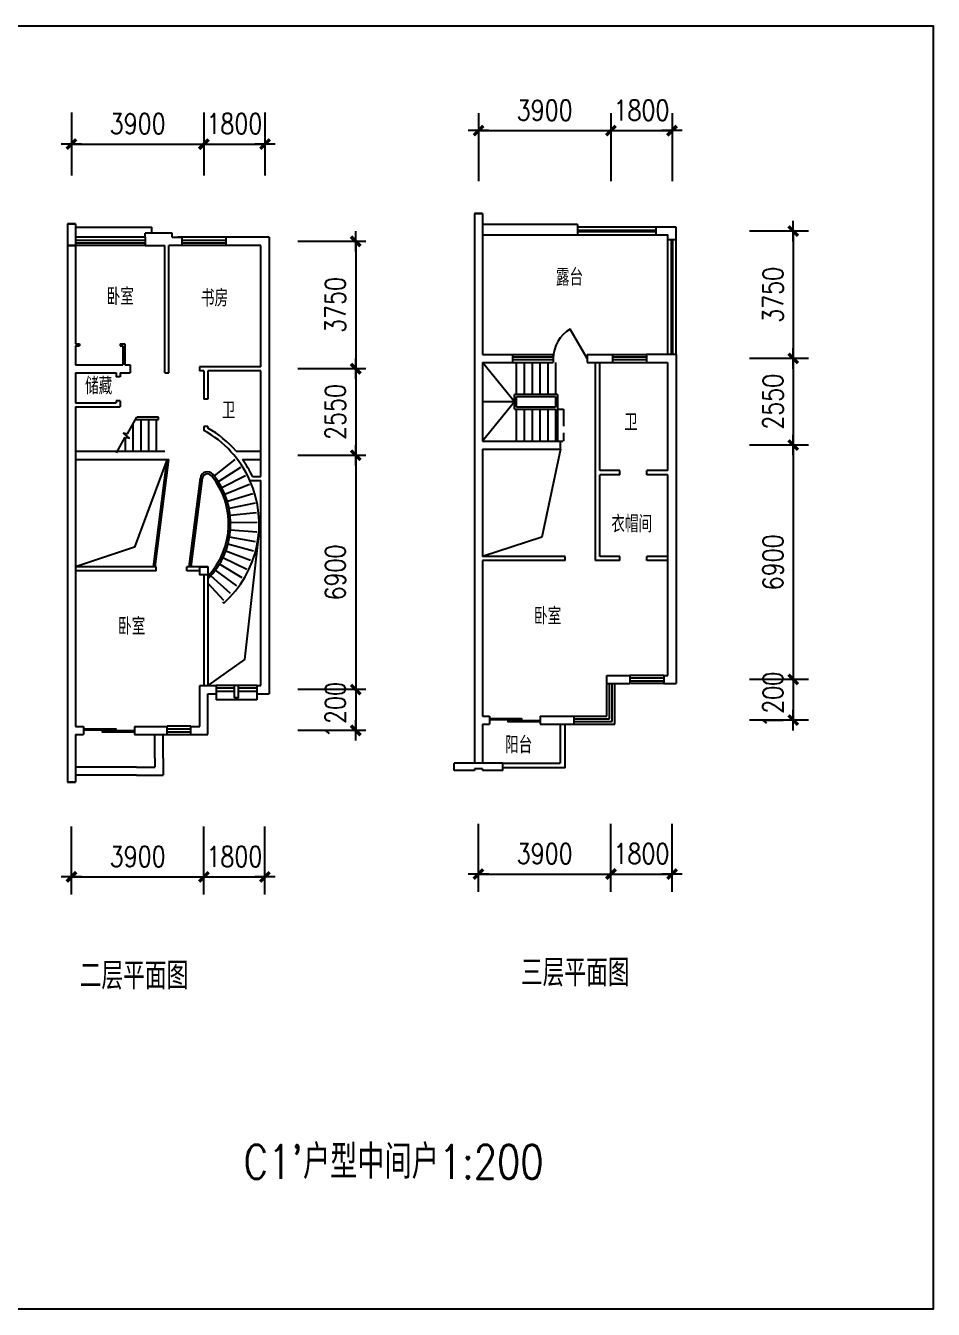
# Model space of a CAD drawing. Extents: x -144404 to 147451, y -180554 to 49126.
# Drawn here: x 75550 to 102280, y -61273 to -23473 of the extents above; entities that cross this region are included whole.
import ezdxf

# ---------------------------------------------------------------- set-up
doc = ezdxf.new("R2010")
doc.units = 0
doc.header["$LTSCALE"] = 2000
doc.header["$MEASUREMENT"] = 0
doc.linetypes.add('DASH', pattern=[0.35, 0.25, -0.1])
doc.layers.get('0').update_dxf_attribs({"color": 3, "linetype": 'CONTINUOUS'})
doc.layers.get('DEFPOINTS').update_dxf_attribs({"linetype": 'CONTINUOUS'})
for name, color, linetype in [('AXIS', 3, 'CONTINUOUS'), ('JIAJU', 6, 'CONTINUOUS'), ('OTHER', 7, 'CONTINUOUS'), ('PUB_TEXT', 7, 'CONTINUOUS'), ('PUB_TITLE', 4, 'CONTINUOUS'), ('STAIR', 6, 'CONTINUOUS'), ('WALL', 255, 'CONTINUOUS'), ('WINDOW', 4, 'CONTINUOUS')]:
    doc.layers.add(name, color=color, linetype=linetype)
doc.styles.add('-宋体', font='simplex.shx', dxfattribs={"width": 0.8, "bigfont": 'hztxt.shx'})
doc.styles.add('DIM_FONT', font='SIMPLEX.shx', dxfattribs={"width": 0.8})
doc.dimstyles.new('AXIS200', dxfattribs={"dimscale": 2, "dimtxt": 300, "dimasz": 1, "dimexe": 250, "dimexo": 300, "dimgap": 150, "dimtad": 1, "dimdec": 0, "dimzin": 0, "dimtxsty": 'DIM_FONT', "dimblk": '_DIMX', "dimcen": 0.09, "dimse1": 1, "dimse2": 1, "dimclrt": 7, "dimazin": 3, "dimtfac": 1, "dimtdec": 0, "dimtix": 1, "dimtmove": 0, "dimatfit": 3, "dimtolj": 1, "dimtzin": 0})

# ---------------------------------------------------------------- blocks, each defined once
blk = doc.blocks.new('_DIMX')
blk.add_line((-150, 0), (150, 0))
at = {"const_width": 50}
blk.add_lwpolyline([(-70, -70), (70, 70)], dxfattribs=at)
blk = doc.blocks.new('*D256')
at = {"color": 0, "linetype": 'BYBLOCK'}
blk.add_line((183611, 149833), (187507, 149833), dxfattribs=at)
at = {"layer": 'DEFPOINTS', "color": 0, "linetype": 'BYBLOCK'}
for p in [(183609, 155433), (187509, 155433), (187509, 149833)]:
    blk.add_point(p, dxfattribs=at)
at = {"color": 0, "linetype": 'BYBLOCK', "xscale": 2, "yscale": 2, "zscale": 2, "rotation": 180}
blk.add_blockref('_DIMX', (183609, 149833), dxfattribs=at)
at = {"color": 0, "linetype": 'BYBLOCK', "xscale": 2, "yscale": 2, "zscale": 2}
blk.add_blockref('_DIMX', (187509, 149833), dxfattribs=at)
at = {"color": 7, "linetype": 'BYBLOCK', "insert": (185559, 150433), "char_height": 600, "attachment_point": 5, "style": 'DIM_FONT'}
blk.add_mtext('\\A1;3900', dxfattribs=at)
blk = doc.blocks.new('*D258')
at = {"color": 0, "linetype": 'BYBLOCK'}
blk.add_line((183611, 170784), (187507, 170784), dxfattribs=at)
at = {"layer": 'DEFPOINTS', "color": 0, "linetype": 'BYBLOCK'}
for p in [(187509, 170784), (183609, 165184), (187509, 165184)]:
    blk.add_point(p, dxfattribs=at)
at = {"color": 0, "linetype": 'BYBLOCK', "xscale": 2, "yscale": 2, "zscale": 2, "rotation": 180}
blk.add_blockref('_DIMX', (183609, 170784), dxfattribs=at)
at = {"color": 0, "linetype": 'BYBLOCK', "xscale": 2, "yscale": 2, "zscale": 2}
blk.add_blockref('_DIMX', (187509, 170784), dxfattribs=at)
at = {"color": 7, "linetype": 'BYBLOCK', "insert": (185559, 171384), "char_height": 600, "attachment_point": 5, "style": 'DIM_FONT'}
blk.add_mtext('\\A1;3900', dxfattribs=at)
blk = doc.blocks.new('*D257')
at = {"color": 0, "linetype": 'BYBLOCK'}
for p, q in [((187507, 170784), (187505, 170784)), ((187509, 170784), (189309, 170784)), ((189311, 170784), (189313, 170784))]:
    blk.add_line(p, q, dxfattribs=at)
at = {"layer": 'DEFPOINTS', "color": 0, "linetype": 'BYBLOCK'}
for p in [(189309, 170784), (187509, 165184), (189309, 165184)]:
    blk.add_point(p, dxfattribs=at)
at = {"color": 0, "linetype": 'BYBLOCK', "xscale": 2, "yscale": 2, "zscale": 2}
blk.add_blockref('_DIMX', (187509, 170784), dxfattribs=at)
at = {"color": 0, "linetype": 'BYBLOCK', "xscale": 2, "yscale": 2, "zscale": 2, "rotation": 180}
blk.add_blockref('_DIMX', (189309, 170784), dxfattribs=at)
at = {"color": 7, "linetype": 'BYBLOCK', "insert": (188409, 171384), "char_height": 600, "attachment_point": 5, "style": 'DIM_FONT'}
blk.add_mtext('\\A1;1800', dxfattribs=at)
blk = doc.blocks.new('*D245')
at = {"color": 0, "linetype": 'BYBLOCK'}
for p, q in [((203413, 170385), (203411, 170385)), ((203415, 170385), (205215, 170385)), ((205217, 170385), (205219, 170385))]:
    blk.add_line(p, q, dxfattribs=at)
at = {"layer": 'DEFPOINTS', "color": 0, "linetype": 'BYBLOCK'}
for p in [(205215, 170385), (203415, 165345), (205215, 165345)]:
    blk.add_point(p, dxfattribs=at)
at = {"color": 0, "linetype": 'BYBLOCK', "xscale": 2, "yscale": 2, "zscale": 2}
blk.add_blockref('_DIMX', (203415, 170385), dxfattribs=at)
at = {"color": 0, "linetype": 'BYBLOCK', "xscale": 2, "yscale": 2, "zscale": 2, "rotation": 180}
blk.add_blockref('_DIMX', (205215, 170385), dxfattribs=at)
at = {"color": 7, "linetype": 'BYBLOCK', "insert": (204315, 170985), "char_height": 600, "attachment_point": 5, "style": 'DIM_FONT'}
blk.add_mtext('\\A1;1800', dxfattribs=at)
blk = doc.blocks.new('*D246')
at = {"color": 0, "linetype": 'BYBLOCK'}
blk.add_line((199517, 170385), (203413, 170385), dxfattribs=at)
at = {"layer": 'DEFPOINTS', "color": 0, "linetype": 'BYBLOCK'}
for p in [(203415, 170385), (199515, 165345), (203415, 165345)]:
    blk.add_point(p, dxfattribs=at)
at = {"color": 0, "linetype": 'BYBLOCK', "xscale": 2, "yscale": 2, "zscale": 2, "rotation": 180}
blk.add_blockref('_DIMX', (199515, 170385), dxfattribs=at)
at = {"color": 0, "linetype": 'BYBLOCK', "xscale": 2, "yscale": 2, "zscale": 2}
blk.add_blockref('_DIMX', (203415, 170385), dxfattribs=at)
at = {"color": 7, "linetype": 'BYBLOCK', "insert": (201465, 170985), "char_height": 600, "attachment_point": 5, "style": 'DIM_FONT'}
blk.add_mtext('\\A1;3900', dxfattribs=at)
blk = doc.blocks.new('*D255')
at = {"color": 0, "linetype": 'BYBLOCK'}
for p, q in [((187507, 149833), (187505, 149833)), ((187509, 149833), (189309, 149833)), ((189311, 149833), (189313, 149833))]:
    blk.add_line(p, q, dxfattribs=at)
at = {"layer": 'DEFPOINTS', "color": 0, "linetype": 'BYBLOCK'}
for p in [(187509, 155433), (189309, 155433), (189309, 149833)]:
    blk.add_point(p, dxfattribs=at)
at = {"color": 0, "linetype": 'BYBLOCK', "xscale": 2, "yscale": 2, "zscale": 2}
blk.add_blockref('_DIMX', (187509, 149833), dxfattribs=at)
at = {"color": 0, "linetype": 'BYBLOCK', "xscale": 2, "yscale": 2, "zscale": 2, "rotation": 180}
blk.add_blockref('_DIMX', (189309, 149833), dxfattribs=at)
at = {"color": 7, "linetype": 'BYBLOCK', "insert": (188409, 150433), "char_height": 600, "attachment_point": 5, "style": 'DIM_FONT'}
blk.add_mtext('\\A1;1800', dxfattribs=at)
blk = doc.blocks.new('*D243')
at = {"color": 0, "linetype": 'BYBLOCK'}
for p, q in [((203413, 149532), (203411, 149532)), ((203415, 149532), (205215, 149532)), ((205217, 149532), (205219, 149532))]:
    blk.add_line(p, q, dxfattribs=at)
at = {"layer": 'DEFPOINTS', "color": 0, "linetype": 'BYBLOCK'}
for p in [(203415, 155132), (205215, 155132), (205215, 149532)]:
    blk.add_point(p, dxfattribs=at)
at = {"color": 0, "linetype": 'BYBLOCK', "xscale": 2, "yscale": 2, "zscale": 2}
blk.add_blockref('_DIMX', (203415, 149532), dxfattribs=at)
at = {"color": 0, "linetype": 'BYBLOCK', "xscale": 2, "yscale": 2, "zscale": 2, "rotation": 180}
blk.add_blockref('_DIMX', (205215, 149532), dxfattribs=at)
at = {"color": 7, "linetype": 'BYBLOCK', "insert": (204315, 150132), "char_height": 600, "attachment_point": 5, "style": 'DIM_FONT'}
blk.add_mtext('\\A1;1800', dxfattribs=at)
blk = doc.blocks.new('*D244')
at = {"color": 0, "linetype": 'BYBLOCK'}
blk.add_line((199517, 149532), (203413, 149532), dxfattribs=at)
at = {"layer": 'DEFPOINTS', "color": 0, "linetype": 'BYBLOCK'}
for p in [(199515, 155132), (203415, 155132), (203415, 149532)]:
    blk.add_point(p, dxfattribs=at)
at = {"color": 0, "linetype": 'BYBLOCK', "xscale": 2, "yscale": 2, "zscale": 2, "rotation": 180}
blk.add_blockref('_DIMX', (199515, 149532), dxfattribs=at)
at = {"color": 0, "linetype": 'BYBLOCK', "xscale": 2, "yscale": 2, "zscale": 2}
blk.add_blockref('_DIMX', (203415, 149532), dxfattribs=at)
at = {"color": 7, "linetype": 'BYBLOCK', "insert": (201465, 150132), "char_height": 600, "attachment_point": 5, "style": 'DIM_FONT'}
blk.add_mtext('\\A1;3900', dxfattribs=at)
blk = doc.blocks.new('*D254')
at = {"color": 0, "linetype": 'BYBLOCK'}
blk.add_line((192880, 161520), (192880, 154624), dxfattribs=at)
at = {"layer": 'DEFPOINTS', "color": 0, "linetype": 'BYBLOCK'}
for p in [(189521, 161522), (189521, 154622), (192880, 154622)]:
    blk.add_point(p, dxfattribs=at)
at = {"color": 0, "linetype": 'BYBLOCK', "xscale": 2, "yscale": 2, "zscale": 2}
for p, rotation in [((192880, 161522), 90), ((192880, 154622), 270)]:
    blk.add_blockref('_DIMX', p, dxfattribs=dict(at, rotation=rotation))
at = {"color": 7, "linetype": 'BYBLOCK', "insert": (192280, 158072), "char_height": 600, "attachment_point": 5, "rotation": 90, "style": 'DIM_FONT'}
blk.add_mtext('\\A1;6900', dxfattribs=at)
blk = doc.blocks.new('*D247')
at = {"color": 0, "linetype": 'BYBLOCK'}
blk.add_line((208972, 161219), (208972, 154323), dxfattribs=at)
at = {"layer": 'DEFPOINTS', "color": 0, "linetype": 'BYBLOCK'}
for p in [(204572, 161221), (204572, 154321), (208972, 154321)]:
    blk.add_point(p, dxfattribs=at)
at = {"color": 0, "linetype": 'BYBLOCK', "xscale": 2, "yscale": 2, "zscale": 2}
for p, rotation in [((208972, 161221), 90), ((208972, 154321), 270)]:
    blk.add_blockref('_DIMX', p, dxfattribs=dict(at, rotation=rotation))
at = {"color": 7, "linetype": 'BYBLOCK', "insert": (208372, 157771), "char_height": 600, "attachment_point": 5, "rotation": 90, "style": 'DIM_FONT'}
blk.add_mtext('\\A1;6900', dxfattribs=at)
blk = doc.blocks.new('*D248')
at = {"color": 0, "linetype": 'BYBLOCK'}
for p, q in [((208972, 154323), (208972, 154325)), ((208972, 154321), (208972, 153121)), ((208972, 153119), (208972, 153117))]:
    blk.add_line(p, q, dxfattribs=at)
at = {"layer": 'DEFPOINTS', "color": 0, "linetype": 'BYBLOCK'}
for p in [(204572, 154321), (204572, 153121), (208972, 153121)]:
    blk.add_point(p, dxfattribs=at)
at = {"color": 0, "linetype": 'BYBLOCK', "xscale": 2, "yscale": 2, "zscale": 2}
for p, rotation in [((208972, 154321), 270), ((208972, 153121), 90)]:
    blk.add_blockref('_DIMX', p, dxfattribs=dict(at, rotation=rotation))
at = {"color": 7, "linetype": 'BYBLOCK', "insert": (208372, 153721), "char_height": 600, "attachment_point": 5, "rotation": 90, "style": 'DIM_FONT'}
blk.add_mtext('\\A1;1200', dxfattribs=at)
blk = doc.blocks.new('M_A14NPV')
for points in [[(0.18, 0.178), (0.177, 0.16), (-0.617, 0.16), (-0.617, 0.181)], [(0.632, 0.226), (0.629, 0.208), (-0.164, 0.208), (-0.164, 0.229)]]:
    blk.add_lwpolyline(points, close=True)
blk = doc.blocks.new('M_B15SGY')
at = {"linetype": 'CONTINUOUS'}
for p, q in [((-0.5, 0.5), (0.5, 0.5)), ((0.5, 0.167), (-0.5, 0.167)), ((0.5, -0.167), (-0.5, -0.167))]:
    blk.add_line(p, q, dxfattribs=at)
blk = doc.blocks.new('*D253')
at = {"color": 0, "linetype": 'BYBLOCK'}
for p, q in [((192880, 154624), (192880, 154626)), ((192880, 154622), (192880, 153422)), ((192880, 153420), (192880, 153418))]:
    blk.add_line(p, q, dxfattribs=at)
at = {"layer": 'DEFPOINTS', "color": 0, "linetype": 'BYBLOCK'}
for p in [(189521, 154622), (189521, 153422), (192880, 153422)]:
    blk.add_point(p, dxfattribs=at)
at = {"color": 0, "linetype": 'BYBLOCK', "xscale": 2, "yscale": 2, "zscale": 2}
for p, rotation in [((192880, 154622), 270), ((192880, 153422), 90)]:
    blk.add_blockref('_DIMX', p, dxfattribs=dict(at, rotation=rotation))
at = {"color": 7, "linetype": 'BYBLOCK', "insert": (192280, 154022), "char_height": 600, "attachment_point": 5, "rotation": 90, "style": 'DIM_FONT'}
blk.add_mtext('\\A1;1200', dxfattribs=at)
blk = doc.blocks.new('_WBLK')
for p, q in [((-0.5, 0.5), (0.5, 0.5)), ((0.5, 0.167), (-0.5, 0.167)), ((0.5, -0.167), (-0.5, -0.167)), ((-0.5, -0.5), (0.5, -0.5))]:
    blk.add_line(p, q)
blk = doc.blocks.new('*D250')
at = {"color": 0, "linetype": 'BYBLOCK'}
blk.add_line((208972, 167519), (208972, 163773), dxfattribs=at)
at = {"layer": 'DEFPOINTS', "color": 0, "linetype": 'BYBLOCK'}
for p in [(204572, 167521), (204572, 163771), (208972, 163771)]:
    blk.add_point(p, dxfattribs=at)
at = {"color": 0, "linetype": 'BYBLOCK', "xscale": 2, "yscale": 2, "zscale": 2}
for p, rotation in [((208972, 167521), 90), ((208972, 163771), 270)]:
    blk.add_blockref('_DIMX', p, dxfattribs=dict(at, rotation=rotation))
at = {"color": 7, "linetype": 'BYBLOCK', "insert": (208372, 165646), "char_height": 600, "attachment_point": 5, "rotation": 90, "style": 'DIM_FONT'}
blk.add_mtext('\\A1;3750', dxfattribs=at)
blk = doc.blocks.new('*D249')
at = {"color": 0, "linetype": 'BYBLOCK'}
blk.add_line((208972, 163769), (208972, 161223), dxfattribs=at)
at = {"layer": 'DEFPOINTS', "color": 0, "linetype": 'BYBLOCK'}
for p in [(204572, 163771), (204572, 161221), (208972, 161221)]:
    blk.add_point(p, dxfattribs=at)
at = {"color": 0, "linetype": 'BYBLOCK', "xscale": 2, "yscale": 2, "zscale": 2}
for p, rotation in [((208972, 163771), 90), ((208972, 161221), 270)]:
    blk.add_blockref('_DIMX', p, dxfattribs=dict(at, rotation=rotation))
at = {"color": 7, "linetype": 'BYBLOCK', "insert": (208372, 162496), "char_height": 600, "attachment_point": 5, "rotation": 90, "style": 'DIM_FONT'}
blk.add_mtext('\\A1;2550', dxfattribs=at)
blk = doc.blocks.new('M_A1SFU')
blk.add_line((-0.5, 0), (0, -0.866))
blk.add_arc((-0.5, 0), 1, 300, 0)
blk = doc.blocks.new('*D251')
at = {"color": 0, "linetype": 'BYBLOCK'}
blk.add_line((192880, 167820), (192880, 164074), dxfattribs=at)
at = {"layer": 'DEFPOINTS', "color": 0, "linetype": 'BYBLOCK'}
for p in [(189521, 167822), (189521, 164072), (192880, 164072)]:
    blk.add_point(p, dxfattribs=at)
at = {"color": 0, "linetype": 'BYBLOCK', "xscale": 2, "yscale": 2, "zscale": 2}
for p, rotation in [((192880, 167822), 90), ((192880, 164072), 270)]:
    blk.add_blockref('_DIMX', p, dxfattribs=dict(at, rotation=rotation))
at = {"color": 7, "linetype": 'BYBLOCK', "insert": (192280, 165947), "char_height": 600, "attachment_point": 5, "rotation": 90, "style": 'DIM_FONT'}
blk.add_mtext('\\A1;3750', dxfattribs=at)
blk = doc.blocks.new('*D252')
at = {"color": 0, "linetype": 'BYBLOCK'}
blk.add_line((192880, 164070), (192880, 161524), dxfattribs=at)
at = {"layer": 'DEFPOINTS', "color": 0, "linetype": 'BYBLOCK'}
for p in [(189521, 164072), (189521, 161522), (192880, 161522)]:
    blk.add_point(p, dxfattribs=at)
at = {"color": 0, "linetype": 'BYBLOCK', "xscale": 2, "yscale": 2, "zscale": 2}
for p, rotation in [((192880, 164072), 90), ((192880, 161522), 270)]:
    blk.add_blockref('_DIMX', p, dxfattribs=dict(at, rotation=rotation))
at = {"color": 7, "linetype": 'BYBLOCK', "insert": (192280, 162797), "char_height": 600, "attachment_point": 5, "rotation": 90, "style": 'DIM_FONT'}
blk.add_mtext('\\A1;2550', dxfattribs=at)

msp = doc.modelspace()

# ---------------------------------------------------------------- linework, layer by layer
at = {"layer": 'AXIS'}
for p, q in [((76897.4, -26027.4), (76897.4, -27887.3)), ((76897.4, -26027.4), (76897.4, -27887.3)), ((80797.4, -26027.4), (80797.4, -27887.3)), ((82597.4, -26027.4), (82597.4, -27887.3)), ((88884.9, -26048.4), (88884.9, -28048.4)), ((88884.9, -26048.4), (88884.9, -28048.4)), ((92784.9, -26048.4), (92784.9, -28048.4)), ((94584.9, -26048.4), (94584.9, -28048.4)), ((85568.7, -29825.1), (83568.7, -29825.1)), ((98603.7, -29524.3), (96863.9, -29524.3)), ((85568.7, -33575.1), (83568.7, -33575.1)), ((98603.7, -33274.3), (96863.9, -33274.3)), ((98603.7, -35824.3), (96863.9, -35824.3)), ((85568.7, -36125.1), (83568.7, -36125.1)), ((85568.7, -43025.1), (83568.7, -43025.1)), ((98603.7, -42724.3), (96863.9, -42724.3)), ((85568.7, -44225.1), (83568.7, -44225.1)), ((98603.7, -43924.3), (96863.9, -43924.3)), ((76897.4, -49057.9), (76897.4, -47057.9)), ((76897.4, -49057.9), (76897.4, -47057.9)), ((80797.4, -49057.9), (80797.4, -47057.9)), ((82597.4, -49057.9), (82597.4, -47057.9)), ((88884.9, -48974.5), (88884.9, -46974.5)), ((88884.9, -48974.5), (88884.9, -46974.5)), ((92784.9, -48974.5), (92784.9, -46974.5)), ((94584.9, -48974.5), (94584.9, -46974.5))]:
    msp.add_line(p, q, dxfattribs=at)
at = {"layer": 'DEFPOINTS', "color": 0, "linetype": 'BYBLOCK'}
for p in [(82385.2, -26990.6), (94372.7, -27011.5)]:
    msp.add_point(p, dxfattribs=at)
at = {"layer": 'JIAJU'}
for p, q in [((91804.9, -29324.3), (89004.9, -29324.3)), ((91804.9, -29324.3), (91804.9, -29644.3)), ((94704.9, -29404.3), (94104.9, -29404.3)), ((94104.9, -29404.3), (94104.9, -29644.3)), ((94704.9, -33154.3), (94704.9, -29404.3)), ((94104.9, -29504.3), (91804.9, -29504.3)), ((94464.9, -29764.3), (94704.9, -29764.3)), ((94604.9, -33154.3), (94604.9, -29764.3)), ((92665.4, -42604.3), (92664.9, -42604.8))]:
    msp.add_line(p, q, dxfattribs=at)
for points in [[(94104.9, -29404.3), (91804.9, -29404.3)], [(94464.9, -33154.3), (94464.9, -29644.3), (89004.9, -29644.3)], [(94104.9, -29544.3), (91804.9, -29544.3)], [(94564.9, -33154.3), (94564.9, -29764.3)]]:
    msp.add_lwpolyline(points, dxfattribs=at)
at = {"layer": 'OTHER'}
for p, q in [((88764.9, -33014.3), (88764.9, -37689.2)), ((89004.9, -33014.3), (89004.9, -33154.3)), ((89004.9, -33394.3), (89004.9, -35704.3)), ((89004.9, -35944.3), (89004.9, -37689.2)), ((76777.4, -37590.1), (76777.4, -45745.1)), ((77017.4, -37590.1), (77017.4, -44105.1)), ((88764.9, -37819.2), (88764.9, -39214.3)), ((89004.9, -37819.2), (89004.9, -39104.3)), ((88764.9, -39344.3), (88764.9, -45185.3)), ((89004.9, -44044.3), (89004.9, -45185.3)), ((77017.4, -44345.1), (77017.4, -45745.1)), ((88764.9, -45354.3), (88764.9, -45404.3)), ((89004.9, -45354.3), (89004.9, -45404.3))]:
    msp.add_line(p, q, dxfattribs=at)
at = {"layer": 'PUB_TITLE'}
msp.add_lwpolyline([(48819.7, -61272.6), (48819.7, -23472.6), (102279.7, -23472.6), (102279.7, -61272.6)], close=True, dxfattribs=at)
at = {"layer": 'STAIR'}
for p, q in [((89944.9, -34549.3), (89004.9, -33394.3)), ((90004.9, -34334.3), (90004.9, -33394.3)), ((90234.9, -33394.3), (90234.9, -34334.3)), ((90464.9, -33394.3), (90464.9, -34334.3)), ((90694.9, -33394.3), (90694.9, -34334.3)), ((90924.9, -33394.3), (90924.9, -34334.3)), ((91154.9, -33394.3), (91154.9, -34334.3)), ((91214.9, -34334.3), (89944.9, -34334.3)), ((89944.9, -34764.3), (89944.9, -34334.3)), ((90004.9, -34394.3), (91154.9, -34394.3)), ((90004.9, -34704.3), (90004.9, -34394.3)), ((91154.9, -34394.3), (91154.9, -34704.3)), ((91214.9, -34334.3), (91214.9, -34764.3)), ((89944.9, -34549.3), (89004.9, -34549.3)), ((89944.9, -34549.3), (89004.9, -35704.3)), ((89944.9, -34764.3), (91154.9, -34764.3)), ((91154.9, -34704.3), (90004.9, -34704.3)), ((90004.9, -35704.3), (90004.9, -34764.3)), ((90234.9, -34764.3), (90234.9, -35704.3)), ((90464.9, -34764.3), (90464.9, -35704.3)), ((90694.9, -34764.3), (90694.9, -35704.3)), ((90924.9, -34764.3), (90924.9, -35704.3)), ((91154.9, -34764.3), (91154.9, -35704.3)), ((91214.9, -34764.3), (91214.9, -35704.3)), ((78544.5, -35490.4), (78824.7, -35005.1)), ((78790.1, -35065.1), (79457.4, -35065.1)), ((79457.4, -35005.1), (78824.7, -35005.1)), ((78937.4, -35065.1), (78937.4, -36005.1)), ((79167.4, -35065.1), (79167.4, -36005.1)), ((79397.4, -35065.1), (79397.4, -36005.1)), ((79457.4, -35065.1), (79457.4, -35005.1)), ((78420.6, -35465), (78544.5, -35490.4)), ((78608.5, -35619.7), (78420.6, -35465)), ((78477.4, -35476.6), (78477.4, -35511.8)), ((78707.4, -35208.3), (78707.4, -36005.1)), ((78222.4, -36048.4), (78484.5, -35594.3)), ((78477.4, -35606.7), (78477.4, -36005.1)), ((78484.5, -35594.3), (78608.5, -35619.7)), ((91304.9, -35704.3), (91364.9, -35704.3)), ((79317.4, -39405.1), (79718.2, -36236.2)), ((79368.2, -39405.1), (79767.4, -36245.1)), ((81713.7, -36248.1), (81099.1, -36728.3)), ((81878.9, -36480.9), (81222.4, -36902.2)), ((80366, -39405.1), (80695.8, -36794.5)), ((80426.5, -39405.1), (80755.4, -36802)), ((82021.7, -36728.1), (81329.1, -37086.8)), ((82141.1, -36987.4), (81418.2, -37280.4)), ((82236, -37256.7), (81489.1, -37481.5)), ((82305.5, -37533.6), (81541, -37688.2)), ((82349.1, -37815.7), (81573.5, -37898.9)), ((82366.3, -38100.6), (81586.4, -38111.7)), ((82321.6, -38669.2), (81553, -38536.3)), ((82357.2, -38386), (81579.6, -38324.8)), ((82260, -38948), (81507, -38744.5)), ((82060.8, -39482.4), (81358.3, -39143.5)), ((82172.8, -39219.8), (81441.9, -38947.5)), ((81586.7, -40192.7), (81004.3, -39674)), ((81766.5, -39971), (81138.5, -39508.4)), ((81925, -39733.5), (81256.8, -39331.1)), ((81387.2, -40396.9), (80917.4, -39893.1)), ((81342.9, -40437.4), (81383.9, -40481.3))]:
    msp.add_line(p, q, dxfattribs=at)
at = {"layer": 'STAIR', "linetype": 'DASH'}
for p, q in [((91214.9, -34764.3), (91384.9, -34764.3)), ((91384.9, -34764.3), (91384.9, -35704.3))]:
    msp.add_line(p, q, dxfattribs=at)
at = {"layer": 'STAIR'}
for centre, radius, start, end in [((80904.2, -36820.8), 210, 39.29119, 172.80014), ((80904.2, -36820.8), 150, 39.29119, 172.80014), ((79286.7, -38144.3), 2300, 315.15435, 39.29119), ((79286.7, -38144.3), 2240, 316.71902, 39.29119), ((79286.7, -38144.3), 3140, 311.90511, 24.04157)]:
    msp.add_arc(centre, radius, start, end, dxfattribs=at)
at = {"layer": 'WALL'}
for p, q in [((88764.9, -29004.3), (88764.9, -33154.3)), ((89004.9, -29004.3), (88764.9, -29004.3)), ((88764.9, -29004.3), (88764.9, -33154.3)), ((88764.9, -29004.3), (89004.9, -29004.3)), ((89004.9, -29004.3), (89004.9, -33154.3)), ((89004.9, -29004.3), (89004.9, -33154.3)), ((76777.4, -29305.1), (76777.4, -34695.1)), ((76777.4, -29305.1), (77017.4, -29305.1)), ((77017.4, -29305.1), (76777.4, -29305.1)), ((77017.4, -29305.1), (77017.4, -32845.1)), ((76777.4, -29705.1), (76777.4, -29945.1)), ((77017.4, -29705.1), (77017.4, -29945.1)), ((79067.4, -29705.1), (79067.4, -29585.1)), ((79867.4, -29585.1), (79067.4, -29585.1)), ((79067.4, -29705.1), (79067.4, -29945.1)), ((79867.4, -29705.1), (79867.4, -29585.1)), ((79867.4, -29705.1), (80147.4, -29705.1)), ((80147.4, -29705.1), (80147.4, -29945.1)), ((81447.4, -29705.1), (81447.4, -29945.1)), ((82717.4, -29705.1), (81447.4, -29705.1)), ((82717.4, -29705.1), (82717.4, -43145.1)), ((77017.4, -29945.1), (76777.4, -29945.1)), ((76777.4, -29945.1), (77017.4, -29945.1)), ((79067.4, -29945.1), (79647.4, -29945.1)), ((79647.4, -33695.1), (79647.4, -29945.1)), ((79767.4, -33695.1), (79767.4, -29945.1)), ((80147.4, -29945.1), (79767.4, -29945.1)), ((82477.4, -29945.1), (81447.4, -29945.1)), ((82477.4, -33515.1), (82477.4, -29945.1)), ((77017.4, -32845.1), (77137.4, -32845.1)), ((77137.4, -32845.1), (77137.4, -32905.1)), ((78337.4, -32845.1), (78337.4, -32905.1)), ((78337.4, -32845.1), (78467.4, -32845.1)), ((78467.4, -32845.1), (78467.4, -33455.1)), ((77017.4, -32905.1), (77137.4, -32905.1)), ((77017.4, -32905.1), (77017.4, -33455.1)), ((78337.4, -32905.1), (78407.4, -32905.1)), ((78407.4, -32905.1), (78407.4, -33455.1)), ((88764.9, -33154.3), (88764.9, -39104.3)), ((89004.9, -33154.3), (89884.9, -33154.3)), ((89884.9, -33154.3), (89884.9, -33394.3)), ((92084.9, -33154.3), (92084.9, -33394.3)), ((92084.9, -33154.3), (92834.9, -33154.3)), ((92834.9, -33154.3), (92834.9, -33394.3)), ((93834.9, -33154.3), (93834.9, -33394.3)), ((94704.9, -33154.3), (93834.9, -33154.3)), ((94704.9, -33154.3), (94704.9, -42844.3)), ((77017.4, -33455.1), (78407.4, -33455.1)), ((78467.4, -33455.1), (78627.4, -33455.1)), ((78627.4, -33455.1), (78627.4, -33695.1)), ((82477.4, -33515.1), (80667.4, -33515.1)), ((80667.4, -33515.1), (80667.4, -33635.1)), ((80797.4, -33635.1), (80667.4, -33635.1)), ((80797.4, -33635.1), (80797.4, -34475.1)), ((82477.4, -33635.1), (80917.4, -33635.1)), ((80917.4, -33635.1), (80917.4, -34475.1)), ((82477.4, -36745.1), (82477.4, -33635.1)), ((89004.9, -33394.3), (89884.9, -33394.3)), ((89004.9, -33394.3), (89004.9, -35704.3)), ((92084.9, -33394.3), (92834.9, -33394.3)), ((92334.9, -39224.3), (92334.9, -33394.3)), ((92454.9, -36574.3), (92454.9, -33394.3)), ((93834.9, -33394.3), (94464.9, -33394.3)), ((94464.9, -36574.3), (94464.9, -33394.3)), ((77017.4, -33695.1), (78217.4, -33695.1)), ((77017.4, -33695.1), (77017.4, -34575.1)), ((78217.4, -33695.1), (78217.4, -33815.1)), ((78337.4, -33815.1), (78217.4, -33815.1)), ((78337.4, -33695.1), (78337.4, -33815.1)), ((78337.4, -33695.1), (78627.4, -33695.1)), ((79647.4, -33695.1), (79767.4, -33695.1)), ((76777.4, -34695.1), (76777.4, -39405.1)), ((77017.4, -34575.1), (78217.4, -34575.1)), ((77017.4, -34695.1), (77017.4, -39405.1)), ((77017.4, -34695.1), (78337.4, -34695.1)), ((78217.4, -34515.1), (78217.4, -34575.1)), ((78337.4, -34515.1), (78217.4, -34515.1)), ((78337.4, -34515.1), (78337.4, -34695.1)), ((80917.4, -34475.1), (80797.4, -34475.1)), ((80797.4, -35275.1), (80797.4, -35391.6)), ((80917.4, -35275.1), (80797.4, -35275.1)), ((80917.4, -35275.1), (80917.4, -35321.5)), ((89004.9, -35704.3), (91304.9, -35704.3)), ((91304.9, -35944.3), (91304.9, -35704.3)), ((77017.4, -36005.1), (79647.4, -36005.1)), ((77017.4, -36245.1), (79767.4, -36245.1)), ((81746.6, -36005.1), (82477.4, -36005.1)), ((81936.3, -36245.1), (82477.4, -36245.1)), ((89004.9, -35944.3), (91304.9, -35944.3)), ((89004.9, -35944.3), (89004.9, -39104.3)), ((93044.9, -36574.3), (92454.9, -36574.3)), ((93044.9, -36694.3), (93044.9, -36574.3)), ((94464.9, -36574.3), (93844.9, -36574.3)), ((93844.9, -36694.3), (93844.9, -36574.3)), ((82154.3, -36865.1), (82477.4, -36865.1)), ((82231.1, -36745.1), (82477.4, -36745.1)), ((82477.4, -42905.1), (82477.4, -36865.1)), ((92454.9, -39104.3), (92454.9, -36694.3)), ((93044.9, -36694.3), (92454.9, -36694.3)), ((94464.9, -36694.3), (93844.9, -36694.3)), ((94464.9, -42604.3), (94464.9, -36694.3)), ((88764.9, -39224.3), (88764.9, -43804.3)), ((91434.9, -39104.3), (89004.9, -39104.3)), ((91434.9, -39224.3), (89004.9, -39224.3)), ((89004.9, -39224.3), (89004.9, -43804.3)), ((91434.9, -39224.3), (91434.9, -39104.3)), ((93044.9, -39224.3), (92334.9, -39224.3)), ((93044.9, -39104.3), (92454.9, -39104.3)), ((93044.9, -39224.3), (93044.9, -39104.3)), ((94464.9, -39104.3), (93844.9, -39104.3)), ((93844.9, -39224.3), (93844.9, -39104.3)), ((94464.9, -39224.3), (93844.9, -39224.3)), ((76777.4, -39525.1), (76777.4, -44105.1)), ((79397.4, -39405.1), (77017.4, -39405.1)), ((79397.4, -39525.1), (77017.4, -39525.1)), ((77017.4, -39525.1), (77017.4, -44105.1)), ((79397.4, -39525.1), (79397.4, -39405.1)), ((80297.4, -39525.1), (80297.4, -39405.1)), ((80917.4, -39405.1), (80297.4, -39405.1)), ((80677.4, -39525.1), (80297.4, -39525.1)), ((80797.4, -39645.1), (80797.4, -42905.1)), ((80917.4, -39405.1), (80917.4, -42905.1)), ((92665.4, -42604.3), (93344.9, -42604.3)), ((93344.9, -42604.3), (93344.9, -42844.3)), ((94344.9, -42604.3), (94464.9, -42604.3)), ((94344.9, -42604.3), (94344.9, -42844.3)), ((80677.4, -44105.1), (80677.4, -42905.1)), ((80677.4, -42905.1), (81157.4, -42905.1)), ((81157.4, -42905.1), (81157.4, -43145.1)), ((81817.4, -42905.1), (81697.4, -42905.1)), ((81697.4, -43265.1), (81697.4, -42905.1)), ((81817.4, -43265.1), (81817.4, -42905.1)), ((82357.4, -42905.1), (82357.4, -43145.1)), ((82357.4, -42905.1), (82477.4, -42905.1)), ((92664.9, -42844.3), (93344.9, -42844.3)), ((94344.9, -42844.3), (94704.9, -42844.3)), ((80917.4, -44345.1), (80917.4, -43145.1)), ((80917.4, -43145.1), (81157.4, -43145.1)), ((81817.4, -43265.1), (81697.4, -43265.1)), ((82357.4, -43145.1), (82717.4, -43145.1)), ((89004.9, -43804.3), (89204.9, -43804.3)), ((89204.9, -43804.3), (89204.9, -44044.3)), ((90704.9, -43804.3), (90704.9, -44044.3)), ((90704.9, -43804.3), (91704.9, -43804.3)), ((91704.9, -44044.3), (91704.9, -43804.3)), ((77017.4, -44105.1), (77257.4, -44105.1)), ((77257.4, -44105.1), (77257.4, -44345.1)), ((78757.4, -44105.1), (79717.4, -44105.1)), ((78757.4, -44105.1), (78757.4, -44345.1)), ((79717.4, -44345.1), (79717.4, -44105.1)), ((80417.4, -44105.1), (80677.4, -44105.1)), ((80417.4, -44345.1), (80417.4, -44105.1)), ((88764.9, -44044.3), (88764.9, -45185.3)), ((89004.9, -44044.3), (89204.9, -44044.3)), ((89004.9, -44044.3), (89004.9, -45185.3)), ((90704.9, -44044.3), (91704.9, -44044.3)), ((76777.4, -44345.1), (76777.4, -45745.1)), ((77017.4, -44345.1), (77257.4, -44345.1)), ((77017.4, -44345.1), (77017.4, -45745.1)), ((78757.4, -44345.1), (79717.4, -44345.1)), ((79357.4, -45045.1), (79357.4, -44345.1)), ((79597.4, -45045.1), (79597.4, -44345.1)), ((80417.4, -44345.1), (80917.4, -44345.1)), ((78817.4, -45305.1), (77017.4, -45305.1)), ((78817.4, -45305.1), (79357.4, -45305.1)), ((79357.4, -45045.1), (79357.4, -45305.1)), ((79597.4, -45045.1), (79597.4, -45545.1)), ((89604.9, -45185.3), (88164.9, -45185.3)), ((88164.9, -45404.3), (88164.9, -45185.3)), ((89004.9, -45354.3), (88764.9, -45354.3)), ((89604.9, -45404.3), (89604.9, -45185.3)), ((78817.4, -45545.1), (77017.4, -45545.1)), ((78817.4, -45545.1), (79597.4, -45545.1)), ((88764.9, -45404.3), (88164.9, -45404.3)), ((89604.9, -45404.3), (89004.9, -45404.3)), ((77017.4, -45745.1), (76777.4, -45745.1)), ((76777.4, -45745.1), (77017.4, -45745.1))]:
    msp.add_line(p, q, dxfattribs=at)
for radius, start, end in [(3140, 24.04157, 61.24134), (3260, 41.01121, 59.98537), (3260, 25.41762, 35.63271)]:
    msp.add_arc((79286.7, -38144.3), radius, start, end, dxfattribs=at)
at = {"layer": 'WINDOW'}
for p, q in [((77017.4, -29405.1), (79267.4, -29405.1)), ((79267.4, -29585.1), (79267.4, -29405.1)), ((80827.4, -29705.1), (80027.4, -29705.1)), ((91084.9, -33154.3), (91084.9, -33394.3)), ((91084.9, -33154.3), (91084.9, -33394.3)), ((92834.9, -33154.3), (93834.9, -33154.3)), ((92664.9, -43804.3), (92664.9, -42604.8)), ((81697.4, -42905.1), (81157.4, -42905.1)), ((81697.4, -42985.1), (81157.4, -42985.1)), ((81157.4, -43065.1), (81697.4, -43065.1)), ((82357.4, -42905.1), (81817.4, -42905.1)), ((82357.4, -42985.1), (81817.4, -42985.1)), ((81817.4, -43065.1), (82357.4, -43065.1)), ((92744.9, -43884.3), (92744.9, -42844.3)), ((92824.9, -43964.3), (92824.9, -42844.3)), ((92904.9, -44044.3), (92904.9, -42844.3)), ((94361, -42843.3), (93361, -42843.3)), ((81157.4, -43145.1), (81157.4, -43325.1)), ((82357.4, -43325.1), (81157.4, -43325.1)), ((82357.4, -43145.1), (82357.4, -43325.1)), ((91704.9, -43804.3), (92664.9, -43804.3)), ((91294.9, -44044.3), (91294.9, -45185.3)), ((91434.9, -45324.3), (91434.9, -44044.3)), ((91704.9, -43884.3), (92744.9, -43884.3)), ((91704.9, -43964.3), (92824.9, -43964.3)), ((91704.9, -44044.3), (92904.9, -44044.3)), ((79717.4, -44345.1), (80417.4, -44345.1)), ((89604.9, -45185.3), (91294.9, -45185.3)), ((91434.9, -45324.3), (89604.9, -45324.3))]:
    msp.add_line(p, q, dxfattribs=at)
for points in [[(79718.2, -36236.2), (78759.2, -38833.7), (77017.4, -39405.1)], [(91304.9, -35944.3), (90746.7, -38532.8), (89004.9, -39104.3)], [(82421.7, -38319), (81995.5, -42140.7), (80917.4, -42905.1)]]:
    msp.add_lwpolyline(points, dxfattribs=at)
msp.add_lwpolyline([(80917.4, -39645.1), (80677.4, -39645.1), (80677.4, -39405.1), (80917.4, -39405.1)], close=True, dxfattribs=at)

# ---------------------------------------------------------------- block references
for p, xscale, yscale, zscale in [((78042.4, -29825.1), -2050, 239.9999999999927, 2050), ((80797.4, -29825.1), -1300, 239.9999999999999, 1300)]:
    msp.add_blockref('_WBLK', p, dxfattribs=dict(at, xscale=xscale, yscale=yscale, zscale=zscale))
at = {"layer": 'WINDOW', "rotation": 180}
for name, p, xscale, yscale, zscale in [('M_A1SFU', (91584.9, -33274.3), 1000, 1000, 1000), ('_WBLK', (90484.9, -33274.3), -1200, 240.0000000000036, 1200), ('M_B15SGY', (93334.9, -33274.3), -1000, 240.0000000000218, 1000), ('M_B15SGY', (93844.9, -42644.3), -1000, 240, 1000), ('M_A14NPV', (78001.5, -43992.2), -1200, 1200, 1200), ('M_B15SGY', (80067.4, -44145.1), -700, 240.0000000000036, 700), ('M_A14NPV', (89949, -43691.4), -1200, 1200, 1200)]:
    msp.add_blockref(name, p, dxfattribs=dict(at, xscale=xscale, yscale=yscale, zscale=zscale))

# ---------------------------------------------------------------- texts
at = {"layer": 'PUB_TEXT', "style": '-宋体', "width": 0.8}
for s, height, p in [('露台', 500, (91166.9, -31131.9)), ('卧室', 500, (77936, -31698.7)), ('书房', 500, (80712.4, -31743.2)), ('储藏', 500, (77299.8, -34327.7)), ('卫', 500, (81326, -35049.1)), ('卫', 500, (93176, -35401.1)), ('衣帽间', 500, (92797.4, -38396.5)), ('卧室', 500, (90522.5, -41107.2)), ('卧室', 500, (78272.8, -41408)), ('阳台', 500, (89669.5, -44902)), ('二层平面图  ', 800, (77139.3, -51850.9)), ('三层平面图  ', 800, (90133.4, -51762.2)), ("C1'户型中间户1:200", 1000, (81967.9, -57429.2))]:
    msp.add_text(s, height=height, dxfattribs=at).set_placement(p)

# ---------------------------------------------------------------- dimensions: what is measured, and where the dimension line sits
at = {"layer": 'AXIS'}
for p1, p2, distance, picture, middle, set_off in [((88884.9, -32161.8), (92784.9, -32161.8), 5600, '*D258', (90834.9, -25961.8), (-94723.8, -197345.9)), ((76897.4, -32000.7), (80797.4, -32000.7), 5039.4, '*D246', (78847.4, -26361.3), (-122617.8, -197345.9)), ((94797.3, -29524.3), (94797.3, -33274.3), 3359.1, '*D251', (97556.4, -31399.3), (-94723.8, -197345.9)), ((80870.6, -29825.1), (80870.6, -33575.1), 4400, '*D250', (84670.6, -31700.1), (-123701.3, -197345.9)), ((76897.4, -42938.5), (80797.4, -42938.5), -5600, '*D244', (78847.4, -47938.5), (-122617.8, -198070.9)), ((88884.9, -42855.2), (92784.9, -42855.2), -5600, '*D256', (90834.9, -47855.2), (-94723.8, -198288.4))]:
    dim = msp.add_aligned_dim(p1=p1, p2=p2, distance=distance, dimstyle='AXIS200', dxfattribs=at)
    dim.commit()
    dim.dimension.update_dxf_attribs({"geometry": picture, "text_midpoint": middle, "insert": set_off})
for base, p1, p2, angle, picture, middle, set_off in [((94584.9, -26561.8), (92784.9, -32161.8), (94584.9, -32161.8), 180, '*D257', (93684.9, -25961.8), (-94723.8, -197345.9)), ((82597.4, -26961.3), (80797.4, -32000.7), (82597.4, -32000.7), 180, '*D245', (81697.4, -26361.3), (-122617.8, -197345.9)), ((98156.4, -35824.3), (94797.3, -33274.3), (94797.3, -35824.3), 270, '*D252', (97556.4, -34549.3), (-94723.8, -197345.9)), ((85270.6, -36125.1), (80870.6, -33575.1), (80870.6, -36125.1), 270, '*D249', (84670.6, -34850.1), (-123701.3, -197345.9)), ((98156.4, -42724.3), (94797.3, -35824.3), (94797.3, -42724.3), 270, '*D254', (97556.4, -39274.3), (-94723.8, -197345.9)), ((85270.6, -43025.1), (80870.6, -36125.1), (80870.6, -43025.1), 270, '*D247', (84670.6, -39575.1), (-123701.3, -197345.9)), ((98156.4, -43924.3), (94797.3, -42724.3), (94797.3, -43924.3), 270, '*D253', (97556.4, -43324.3), (-94723.8, -197345.9)), ((85270.6, -44225.1), (80870.6, -43025.1), (80870.6, -44225.1), 270, '*D248', (84670.6, -43625.1), (-123701.3, -197345.9))]:
    dim = msp.add_linear_dim(base=base, p1=p1, p2=p2, angle=angle, dimstyle='AXIS200', dxfattribs=at)
    dim.commit()
    dim.dimension.update_dxf_attribs({"geometry": picture, "text_midpoint": middle, "insert": set_off})
for base, p1, p2, picture, middle, set_off in [((82597.4, -48538.5), (80797.4, -42938.5), (82597.4, -42938.5), '*D243', (81697.4, -47938.5), (-122617.8, -198070.9)), ((94584.9, -48455.2), (92784.9, -42855.2), (94584.9, -42855.2), '*D255', (93684.9, -47855.2), (-94723.8, -198288.4))]:
    dim = msp.add_linear_dim(base=base, p1=p1, p2=p2, dimstyle='AXIS200', dxfattribs=at)
    dim.commit()
    dim.dimension.update_dxf_attribs({"geometry": picture, "text_midpoint": middle, "insert": set_off})

doc.saveas('drawing.dxf')
